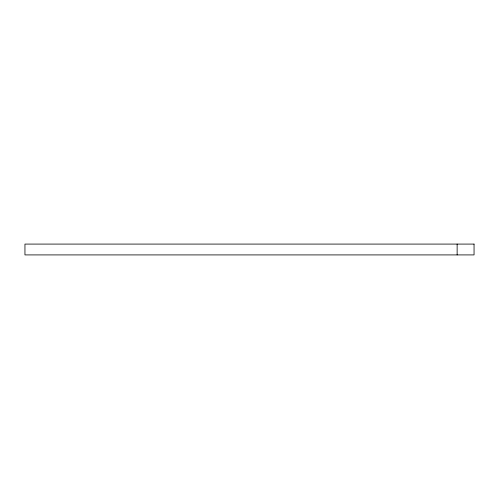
<?xml version="1.0" encoding="UTF-8"?>
<svg xmlns="http://www.w3.org/2000/svg" width="499" height="499" viewBox="0 0 499 499"><rect width="100%" height="100%" fill="white"/><g stroke="black" fill="none" stroke-linecap="round" stroke-linejoin="round"><path stroke-width="0.75" d="M457.134 244.086L457.134 254.914M474.05 244.086L24.95 244.086L24.95 254.914L474.05 254.914L474.05 244.086"/></g></svg>
